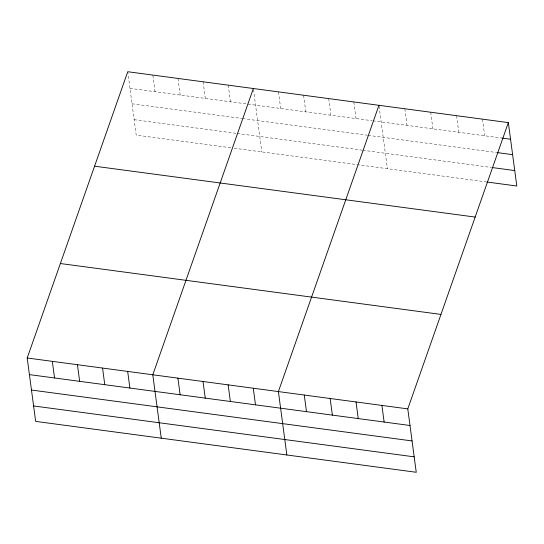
<?xml version="1.0" encoding="UTF-8"?>
<svg xmlns="http://www.w3.org/2000/svg" width="544" height="544" viewBox="0 0 544 544"><rect width="100%" height="100%" fill="white"/><g stroke="black" fill="none" stroke-linecap="round" stroke-linejoin="round"><path stroke-width="0.41" stroke-dasharray="2.72 2.04" d="M129.968 88.339L371.946 120.693M372.783 120.802L502.207 138.108M132.029 103.775L241.713 118.442M242.549 118.551L367.309 135.232M368.145 135.347L496.754 152.544M134.15 119.68L236.3 133.341M237.136 133.45L361.896 150.13M362.732 150.246L491.368 167.443M230.826 147.771L136.211 135.116L127.86 72.549M234.172 148.213L485.908 181.873M482.46 119.15L484.677 135.762M456.579 115.688L458.796 132.308M430.698 112.227L432.915 128.846M404.818 108.766L407.041 125.385M379.052 106.134L387.403 168.701M353.824 101.946L356.041 118.565M328.705 98.586L330.922 115.206M303.586 95.234L305.803 111.846M278.467 91.875L280.684 108.487M253.456 89.345L261.807 151.912M228.228 85.156L230.445 101.769M203.109 81.797L205.326 98.416M177.99 78.438L180.207 95.057M152.871 75.079L155.088 91.698"/><path stroke-width="0.82" d="M508.341 122.611L407.789 408.884L416.248 472.28L35.659 421.389L27.2 357.993L127.752 71.72L508.341 122.611L516.8 186.007L486.744 181.988M253.348 88.516L152.796 374.789L161.255 438.185M378.944 105.305L278.392 391.578L286.844 454.974M502.207 138.108L510.558 139.223M497.59 152.653L512.618 154.659M492.198 167.552L514.74 170.564M94.568 166.192L475.157 217.076M60.384 263.527L440.973 314.412M27.2 357.993L407.789 408.884M29.417 374.612L410.006 425.496M31.477 390.048L412.066 440.939M33.599 405.953L414.188 456.844M381.908 405.423L384.125 422.042M356.028 401.962L358.244 418.581M330.147 398.5L332.364 415.12M304.266 395.039L306.483 411.658M253.273 388.226L255.49 404.838M228.154 384.866L230.37 401.479M203.034 381.507L205.251 398.12M177.915 378.148L180.132 394.76M127.677 371.43L129.894 388.049M102.558 368.07L104.774 384.69M77.438 364.711L79.655 381.33M52.319 361.352L54.536 377.971"/></g></svg>
